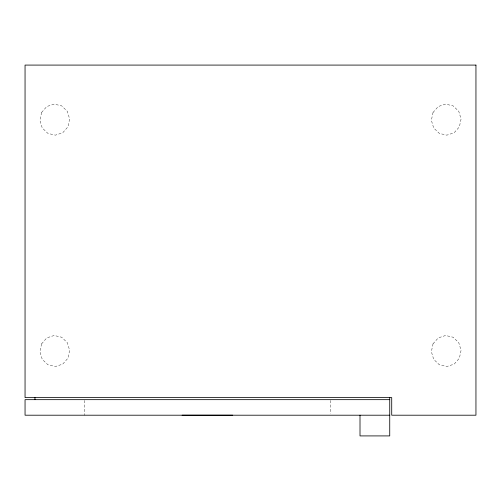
<?xml version="1.0" encoding="UTF-8"?>
<svg xmlns="http://www.w3.org/2000/svg" width="501" height="501" viewBox="0 0 501 501"><rect width="100%" height="100%" fill="white"/><g stroke="black" fill="none" stroke-linecap="round" stroke-linejoin="round"><path stroke-width="0.38" stroke-dasharray="2.5 1.88" d="M330.272 400.443L330.272 413.651M84.512 400.443L84.512 415.204M41.596 112.456L39.93 120.303L42.241 127.974L47.908 133.41L55.423 135.151L62.763 132.74L67.961 126.816L69.633 118.962L67.322 111.297L61.648 105.861L54.139 104.114L46.8 106.531L41.596 112.456M41.596 343.824L39.93 351.671L42.241 359.342L47.908 364.778L55.423 366.519L62.763 364.108L67.961 358.177L69.633 350.331L67.322 342.659L61.648 337.229L54.139 335.482L46.8 337.899L41.596 343.824M433.039 112.456L431.367 120.303L433.678 127.974L439.352 133.41L446.861 135.151L454.2 132.74L459.404 126.816L461.07 118.962L458.759 111.297L453.092 105.861L445.577 104.114L438.237 106.531L433.039 112.456M433.039 343.824L431.367 351.671L433.678 359.342L439.352 364.778L446.861 366.519L454.2 364.108L459.404 358.177L461.07 350.331L458.759 342.659L453.092 337.229L445.577 335.482L438.237 337.899L433.039 343.824"/><path stroke-width="0.75" d="M389.734 399.666L25.05 399.666L25.05 415.204L389.734 415.204M389.734 397.6L389.734 435.914L360.006 435.914L360.006 415.204M232.715 415.204L182.07 415.204M34.957 397.6L34.957 399.666M475.95 65.086L25.05 65.086L25.05 397.6L391.713 397.6L391.713 415.204L475.95 415.204L475.95 65.086"/></g></svg>
